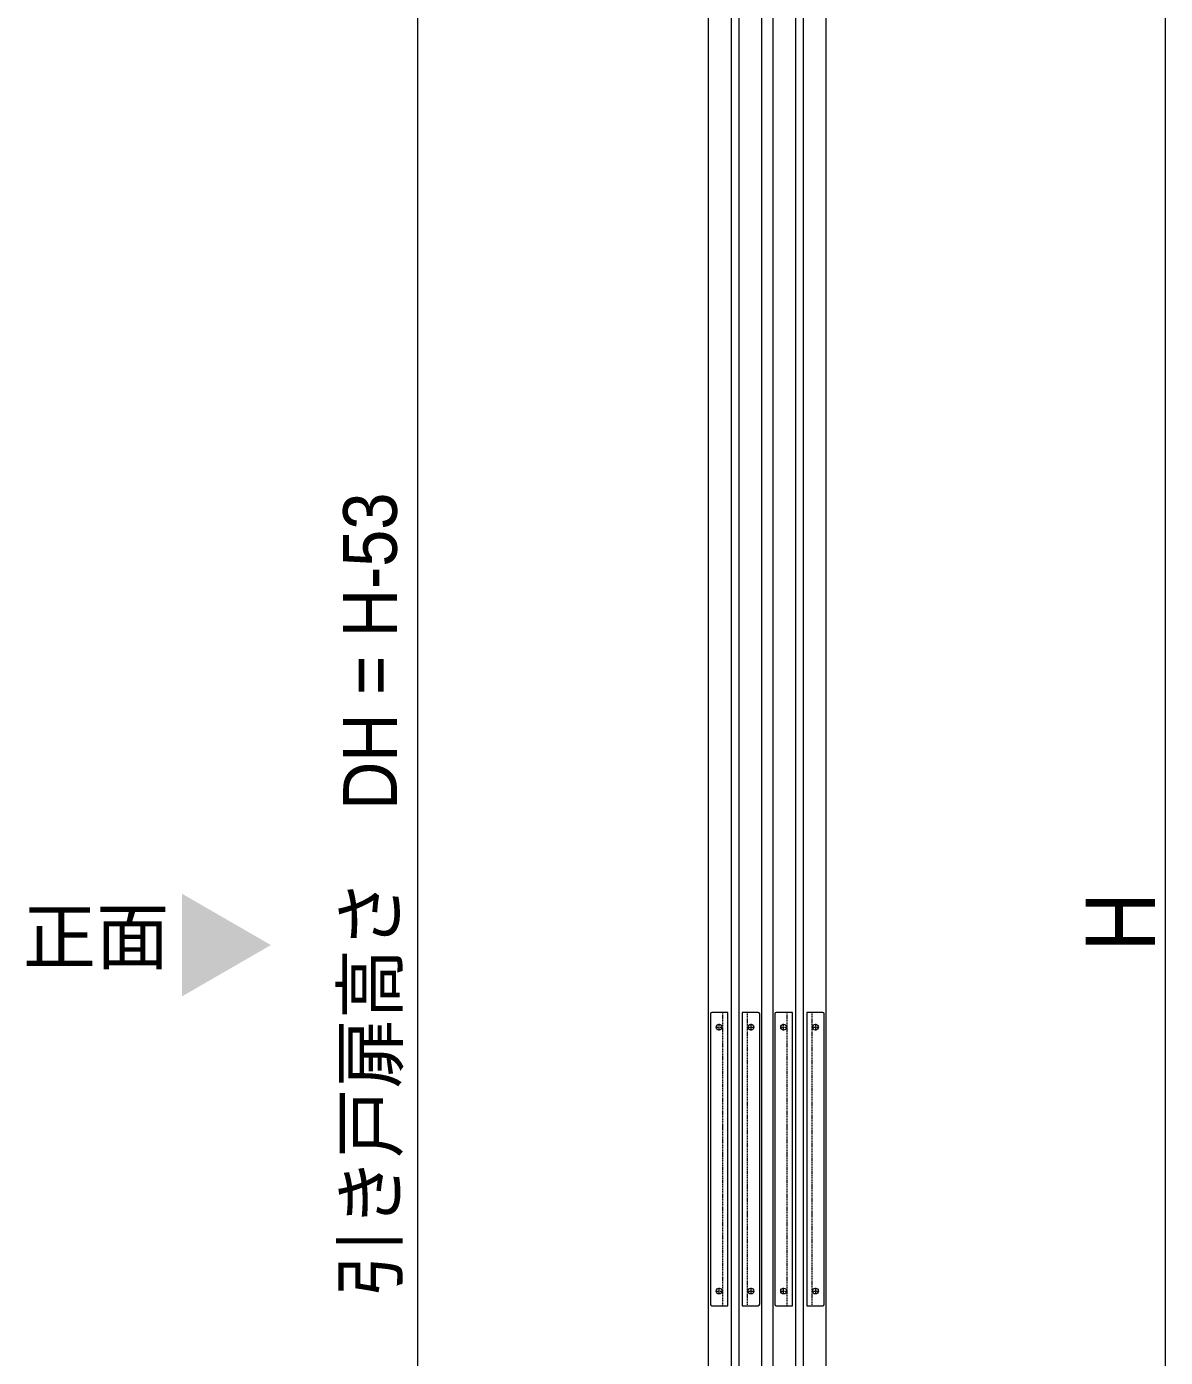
# Model space of a CAD drawing. Units: millimetres, scale not verified. Extents: x -6062 to 6062, y -3045 to 3045.
# Drawn here: x -1715 to -939, y -1122 to -215 of the extents above; entities that cross this region are included whole.
import ezdxf
from ezdxf.enums import TextEntityAlignment as Align

# ---------------------------------------------------------------- set-up
doc = ezdxf.new("R2010")
doc.units = ezdxf.units.MM
doc.header["$LTSCALE"] = 20
doc.linetypes.add('USER1', pattern=[1.11, 0.71, -0.4])
doc.linetypes.add('USER3', pattern=[2.91, 1.76, -0.4, 0.35, -0.4])
for name, color, linetype, lineweight in [('0-0_2寸法-3', 7, 'Continuous', 15), ('0-1_2寸法-1', 7, 'Continuous', 15), ('0-5_3一般', 7, 'Continuous', 15)]:
    doc.layers.add(name, color=color, linetype=linetype, lineweight=lineweight)
doc.styles.add('ＭＳ Ｐゴシック', font='')
doc.styles.get('ＭＳ Ｐゴシック').set_extended_font_data('MS PGothic')

# ---------------------------------------------------------------- blocks, each defined once
blk = doc.blocks.new('グループ-12')
at = {"layer": '0-5_3一般'}
for p, q in [((11629.3, -39710), (11629.3, 7190)), ((12349.3, 7190), (12349.3, -39710)), ((11939.3, -39220), (11939.3, 6580)), ((12039.3, 6580), (12039.3, -39220)), ((10772.3, -17760), (10772.3, -21720)), ((11446.3, -21720), (11446.3, -17760)), ((11652.3, -17760), (11652.3, -21720)), ((11892.3, -17740), (11672.3, -17740)), ((11892.3, -21740), (11892.3, -17740)), ((12086.3, -17740), (12086.3, -21740)), ((12306.3, -17740), (12086.3, -17740)), ((12326.3, -21720), (12326.3, -17760)), ((11672.3, -21740), (11892.3, -21740)), ((12086.3, -21740), (12306.3, -21740))]:
    blk.add_line(p, q, dxfattribs=at)
at = {"layer": '0-5_3一般', "linetype": 'USER1'}
for p, q in [((10942.3, -21740), (10942.3, -17740)), ((11276.3, -17740), (11276.3, -21740)), ((11822.3, -21740), (11822.3, -17740)), ((12156.3, -17740), (12156.3, -21740))]:
    blk.add_line(p, q, dxfattribs=at)
at = {"layer": '0-5_3一般', "linetype": 'USER3'}
for p, q in [((10848.3, -17940), (10936.3, -17940)), ((10892.3, -17984), (10892.3, -17896)), ((11282.3, -17940), (11370.3, -17940)), ((11326.3, -17896), (11326.3, -17984)), ((11728.3, -17940), (11816.3, -17940)), ((11772.3, -17984), (11772.3, -17896)), ((12162.3, -17940), (12250.3, -17940)), ((12206.3, -17896), (12206.3, -17984)), ((10848.3, -21540), (10936.3, -21540)), ((10892.3, -21584), (10892.3, -21496)), ((11282.3, -21540), (11370.3, -21540)), ((11326.3, -21496), (11326.3, -21584)), ((11728.3, -21540), (11816.3, -21540)), ((11772.3, -21584), (11772.3, -21496)), ((12162.3, -21540), (12250.3, -21540)), ((12206.3, -21496), (12206.3, -21584))]:
    blk.add_line(p, q, dxfattribs=at)
at = {"layer": '0-5_3一般'}
for points in [[(10749.3, 7190), (11469.3, 7190), (11469.3, -39710), (10749.3, -39710)], [(11159.3, 6580), (11159.3, -39220), (11059.3, -39220), (11059.3, 6580)]]:
    blk.add_lwpolyline(points, close=True, dxfattribs=at)
for points in [[(10792.3, -21740), (11012.3, -21740), (11012.3, -17740), (10792.3, -17740)], [(11426.3, -17740), (11206.3, -17740), (11206.3, -21740), (11426.3, -21740)]]:
    blk.add_lwpolyline(points, dxfattribs=at)
for centre in [(10892.3, -17940), (11326.3, -17940), (11772.3, -17940), (12206.3, -17940), (10892.3, -21540), (11326.3, -21540), (11772.3, -21540), (12206.3, -21540)]:
    blk.add_circle(centre, 40, dxfattribs=at)
for centre, start, end in [((10792.3, -17760), 90, 180), ((11426.3, -17760), 0, 90), ((11672.3, -17760), 90, 180), ((12306.3, -17760), 0, 90), ((10792.3, -21720), 180, 270), ((11426.3, -21720), 270, 0), ((11672.3, -21720), 180, 270), ((12306.3, -21720), 270, 0)]:
    blk.add_arc(centre, 20, start, end, dxfattribs=at)

msp = doc.modelspace()

# ---------------------------------------------------------------- linework, layer by layer
at = {"layer": '0-0_2寸法-3'}
msp.add_solid([(-1609.28, -805.93), (-1548.54, -841), (-1609.28, -876.07)], dxfattribs=at)
at = {"layer": '0-1_2寸法-1'}
for p, q in [((-1448.54, 346.79), (-1448.54, -1974.79)), ((-938.56, -1987.29), (-938.56, 337.29))]:
    msp.add_line(p, q, dxfattribs=at)

# ---------------------------------------------------------------- block references
at = {"layer": '0-5_3一般', "xscale": 0.05, "yscale": 0.05}
msp.add_blockref('グループ-12', (-1787.5, 0), dxfattribs=at)

# ---------------------------------------------------------------- texts
at = {"layer": '0-0_2寸法-3', "style": 'ＭＳ Ｐゴシック'}
msp.add_text('正面', height=36.66, dxfattribs=at).set_placement((-1717.76, -864.58), align=Align.BOTTOM_LEFT)
at = {"layer": '0-1_2寸法-1', "style": 'ＭＳ Ｐゴシック'}
for s, height, width, p in [('引き戸扉高さ\u3000DH = H-53', 36.66, 0.95, (-1451.65, -1081.33)), ('H', 47.17, 0.9, (-931.49, -845.25))]:
    msp.add_text(s, height=height, rotation=90, dxfattribs=dict(at, width=width)).set_placement(p, align=Align.BOTTOM_LEFT)

doc.saveas('drawing.dxf')
